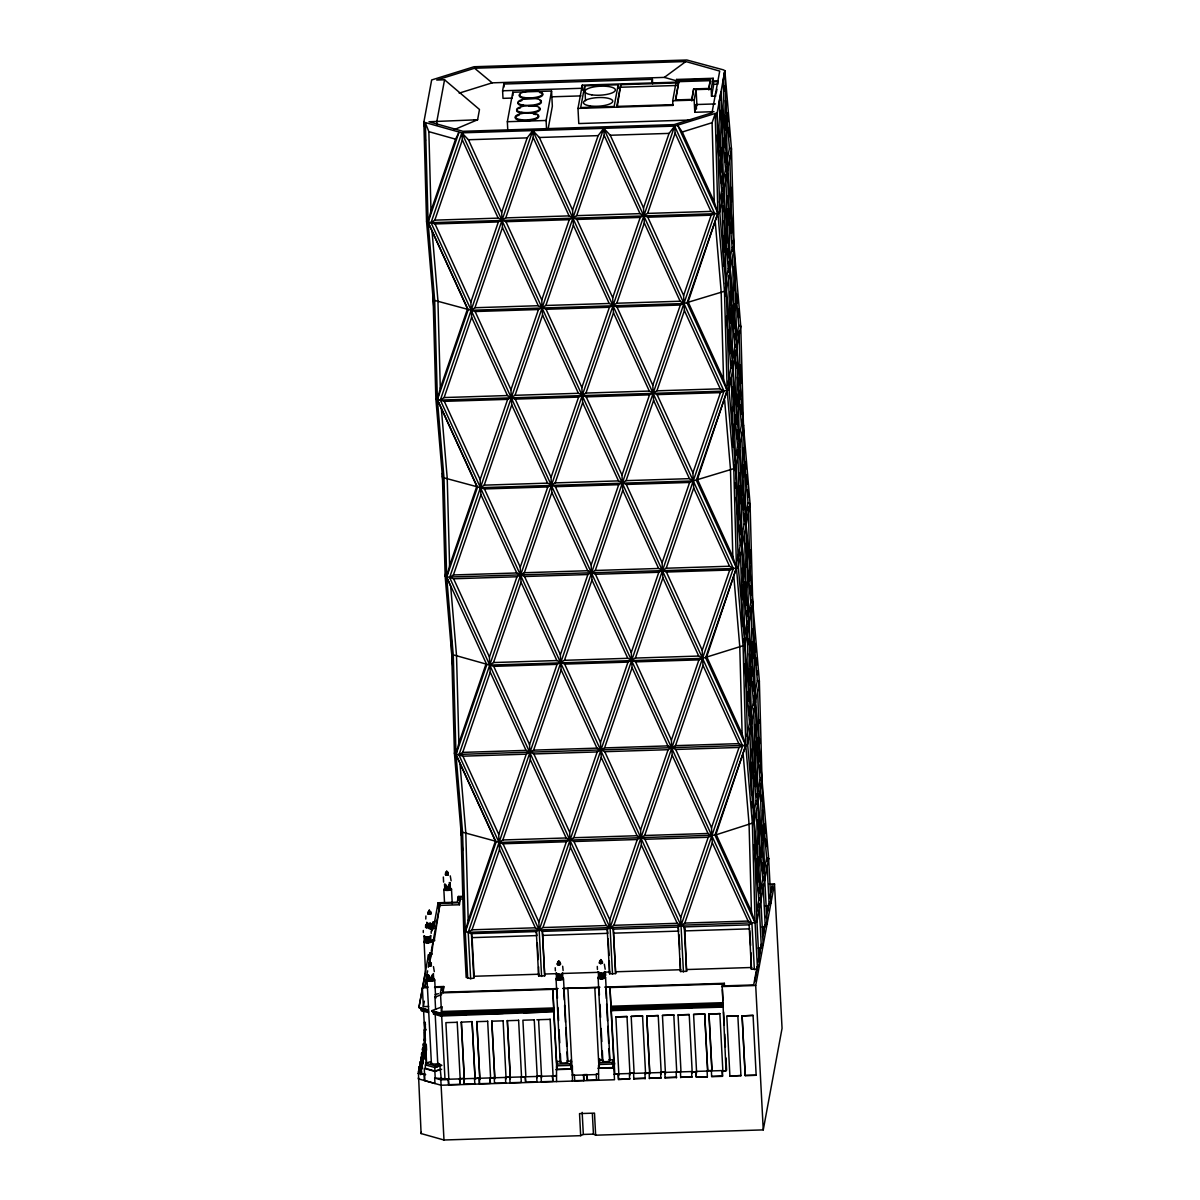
<?xml version="1.0" encoding="UTF-8"?>
<svg xmlns="http://www.w3.org/2000/svg" width="1200" height="1200" viewBox="0 0 1200 1200"><rect width="100%" height="100%" fill="white"/><g stroke="black" fill="none" stroke-linecap="round" stroke-linejoin="round"><path stroke-width="1.5" d="M423.285 930.48L423.285 932.52M431.19 933.3L431.175 931.245M434.325 971.61L433.47 966.615M451.11 880.845L450.255 875.865M555.225 967.74L555.39 970.815M563.13 970.56L562.665 966.225M597.285 966.42L597.435 969.48M605.19 969.24L604.335 964.245M430.935 941.415L428.325 942.645L424.56 942.06L424.335 935.745L425.7 938.025M426.93 925.965L426.84 922.26L427.575 923.67M430.38 936.51L430.635 935.55L429.27 938.475M432.87 923.01L433.125 922.05L433.35 928.365L430.815 929.16L430.5 923.295L429.015 923.34L429.285 928.23L429.015 923.34M557.655 975.3L556.29 973.005L558.855 979.53M562.545 973.29L561.225 975.735M599.7 973.965L598.335 971.685L599.94 974.73M604.38 972.45C605.4 970.245 601.68 976.845 603.375 977.85L600.045 977.955L599.88 974.715M425.91 915.975L425.79 919.035M443.34 877.02L443.595 882.105M433.68 296.505L433.995 302.58M442.98 473.925L443.295 480M724.08 75.27L724.86 70.68L723.33 69.84L686.865 60L474.075 66.735L431.655 79.965L423.855 122.16L426.555 221.415L433.785 307.005M722.865 195.63L723.66 191.04L722.82 188.01M726.51 176.055L727.56 169.935L726.72 166.92M725.31 296.415L734.16 248.1L732.15 247.38L727.8 195.96M736.065 351.945L736.86 347.355L736.02 344.34M735.135 470.76L743.46 425.52L741.78 419.475M738.51 452.73L739.545 446.61L738.705 443.595M748.335 627.09L748.005 621M751.71 609.045L752.76 602.925L751.92 599.91M750.51 729.405L751.545 723.285L750.705 720.255M761.535 783.405L761.205 777.33M604.995 987.075L724.335 983.295L723.87 985.875L753.675 984.93L756.975 967.14L759.27 966.105L756.945 921.795L740.76 326.265L720.96 91.785L719.325 101.235L721.2 170.4M444.555 79.785L479.49 109.485L477.6 119.76L429 121.755L462.915 131.295L674.13 124.605L711.99 112.8L719.715 71.085L685.83 61.545L474.585 68.235L436.725 80.04L444.555 79.785L436.83 121.515L437.025 125.04M433.8 296.055L433.155 299.565L434.685 300.42L471.15 310.26L683.94 303.525L724.485 291.255L726.345 290.295L725.505 287.265M512.28 98.055L502.995 98.355L502.605 90.78L503.85 84.03L652.41 79.335L652.635 83.88M507.78 130.125L507.345 121.71L512.79 92.25L551.55 91.035L552.345 106.185L548.25 128.265M443.1 473.46L442.455 476.985L443.985 477.84L480.45 487.665L693.225 480.93L733.785 468.66L735.645 467.7L734.805 464.685M445.8 572.715L445.155 576.24L453 669.285M546.54 128.895L546.105 120.48L551.55 91.035M455.43 748.38L454.44 753.66L461.355 835.53M425.445 925.89L426.135 927.63L429.63 926.355M428.28 912.39L430.575 911.775L430.56 912.555M427.365 925.05C429.84 928.785 423.42 927.39 426.675 926.775M429 914.175L428.01 913.65L431.025 913.665L427.965 913.89L430.95 913.785L429 914.175L428.94 912.18L429.9 912.015L429.795 914.145M428.235 912.63L429.3 910.185L430.35 913.455M426.15 927.345L426.81 923.67L427.86 926.94M426.465 926.31L427.305 927.645M426.6 925.53L426.51 927.66M426.54 925.185L426.63 926.97L425.475 927.375M429.105 912.045L429.75 912.165M692.1 119.97L578.775 123.555L577.98 108.39L582.285 85.14L677.025 82.14M429.84 911.67L429.06 911.595L429.135 913.485M424.56 942.06L424.335 935.745M427.785 927.3L426.81 923.67L426 925.2L427.65 925.14M428.055 926.04L427.74 925.275M428.07 925.26L426.09 924.705L425.745 926.115M430.26 913.935L429.3 910.185L428.505 911.715M430.575 911.775L428.595 911.22L428.625 913.995M427.83 926.79L428.46 927.285L427.35 927.435M426.915 942.255L426.075 940.59L427.125 939.84L424.59 940.635L426.075 940.59M584.715 85.83L580.695 107.55L614.145 106.485L618.165 84.765L584.715 85.83L585.51 100.755M426.87 941.28L424.515 941.085L426.87 941.28L426.525 936.825L428.01 936.78L428.4 942.21L429.45 941.46M431.115 926.31L433.38 926.955L431.115 926.31L431.16 927.285M431.7 925.185C432.405 939.675 430.905 923.07 432.96 922.575M421.26 1009.23L421.335 1010.61L428.43 1012.605L428.355 1011.225L421.26 1009.23L418.935 1007.31L428.505 954.675L430.635 954.6M433.35 928.365L433.125 922.05M433.725 926.445L438.105 902.76L457.26 902.16L458.31 896.46L463.74 896.295M433.92 926.58L434.865 920.97M429.57 954.63L429.87 953.01C433.86 952.53 428.46 961.785 429.42 963.825M427.635 970.86L424.62 987.12L428.1 987.015M428.295 967.245L430.98 952.725M431.265 951.21L433.485 939.24L431.01 941.19M433.755 937.725L440.13 903.33L459.27 902.73L460.32 897.03L464.025 896.91M425.07 987.345L427.41 974.685M433.485 939.24L431.82 953.43A3.84 1.125 -3 0 1 431.61 954.57L431.085 954.765M440.13 903.33L434.31 939.945A3.84 1.125 -3 0 1 434.1 941.07L433.59 941.28M428.625 1006.47L423.36 1006.635L424.365 1001.205M432.525 976.68L433.41 973.575L433.53 980.46L428.04 980.64L427.995 975.39M449.22 882.54L450.21 882.825L450.33 889.71L444.825 889.89L444.795 884.625M429.09 979.32L428.175 978.645L427.98 979.665L429.33 979.275M432.615 979.8L429.21 979.905M450.21 882.825L448.05 886.545L448.23 889.77L446.01 889.155M450.27 888.735L450.465 887.715L449.355 888.06M425.475 1024.14L423.975 1032.36L424.245 1043.955M424.875 1032.09L425.385 1029.27M768.975 884.085L774.495 883.905L782.055 1028.31L763.26 1129.89L595.65 1135.2L593.445 1134.12L583.32 1134.435L580.68 1135.68L443.985 1140L421.095 1133.565L418.35 1071.195L420.495 1071.135L420.69 1074.75M419.145 1071.48L419.19 1066.59L421.35 1066.53L421.395 1073.235L419.25 1073.295M420 1066.86L420.06 1061.955L422.205 1061.88L422.25 1068.6L420.105 1068.675M420.87 1062.21L420.915 1057.29L423.075 1057.215L423.36 1062.645L422.04 1063.98M422.25 1068.6L421.53 1053.99L421.77 1052.715L423.915 1052.655L424.2 1058.085L422.895 1059.375M422.55 1053.12L422.61 1048.14L424.77 1048.065L424.8 1054.86L422.64 1054.935M423.39 1048.545L423.45 1043.625L425.595 1043.565M419.415 1071.165L420.045 1067.835L420.33 1073.265M420.27 1066.56L420.9 1063.215L421.395 1073.235M421.125 1061.925L421.755 1058.55M421.995 1057.26L422.61 1053.945L422.79 1057.575M422.835 1052.685L423.435 1049.46L423.12 1058.115L424.2 1058.085M423.69 1048.11L424.275 1044.885L424.8 1054.86M425.4 1038.84L424.275 1039.155M418.425 1077.72L418.23 1078.8L441.105 1085.235L614.505 1079.745L613.875 1067.805L614.745 1063.08M421.815 1059.42L421.2 1062.72L420.915 1057.29M420.495 1071.135L420.15 1073.04L425.685 1074.585L417.945 1073.37M421.35 1066.53L421.11 1067.805L418.965 1067.865M422.205 1061.88L421.965 1063.17L419.82 1063.245M423.12 1063.95L423.075 1057.215M423.975 1059.345L423.915 1052.655M424.77 1048.065L424.515 1049.43L422.355 1049.505M421.185 1068.645L420.555 1071.99L421.635 1071.96M425.88 1048.995L424.56 1050.33M557.67 988.605L552.78 989.04L553.695 1007.94L441.435 1011.495L440.475 992.91L441.525 987.225L434.565 987.435M435.06 986.79L443.775 986.52L442.71 992.205L557.85 988.575M443.085 992.82L443.775 986.52M440.235 905.37L459.375 904.77L460.32 897.03M441.435 1011.495L442.305 1006.785L431.73 1010.67L433.47 1012.77L440.565 1014.765L553.71 1011.18L556.815 1069.35L571.02 1068.9L571.545 1066.095M421.095 1133.565L421.35 1132.2M676.71 82.92L620.745 84.69L616.725 106.41L673.065 104.625L672.93 105.39L577.98 108.39M617.19 107.145L620.745 84.69M457.155 1022.295L445.89 1022.64L448.83 1078.92M448.665 1084.365L448.38 1078.935L434.685 1078.08L434.97 1083.51L424.365 1080.525L424.08 1075.095M464.325 1080.195L461.325 1021.95L464.37 1079.985M463.74 931.065L466.17 977.415L470.655 978.675L473.79 978.075L474.12 976.275L472.095 937.635L471.45 933.63L463.74 931.065L460.74 820.575M459.93 1084.005L459.645 1078.575L463.785 1078.44L463.965 1082.055M461.295 1022.16L472.095 1021.62L475.005 1078.095M463.785 1078.44L459.54 1079.205M464.07 1083.87L463.725 1078.755L474.495 1078.425L474.84 1083.525M479.85 1079.7L476.835 1021.47L479.88 1079.49M651.78 82.71L652.41 79.335M487.635 1021.32L476.805 1021.665M479.295 1077.945L474.435 1078.74L479.295 1077.945L479.46 1084.02L479.235 1078.275L490.065 1077.93L490.35 1083.36L479.52 1083.705M494.715 1077.465L491.805 1020.99L494.85 1079.025M490.005 1078.245L494.25 1077.48L490.005 1078.245L490.41 1083.045M672.93 105.39L672.69 100.77L676.635 79.44L713.175 78.285L713.55 85.455L711.54 96.285L715.68 96.165L715.545 93.615M503.07 1020.84L491.76 1021.2M679.065 80.13L675.405 99.93L691.71 99.405L693.66 88.92L708.735 88.44L710.46 79.125L679.065 80.13L675.81 99.645M494.535 1082.91L494.19 1077.795L505.5 1077.435L505.725 1083.195L494.475 1083.225M510.33 1078.74L507.33 1020.495L510.36 1078.53M518.565 1020.345L507.285 1020.705M510.06 1082.415L509.715 1077.3L520.995 1076.955L521.34 1082.055M692.115 99.18L693.66 88.92M714 111.675L694.785 112.29L694.155 100.095L696.09 89.595L711.165 89.13L713.175 78.285M694.785 112.29L696.225 104.535L715.425 103.92M470.655 978.675L468.225 932.325L472.02 929.805L535.35 927.795L542.385 931.38L544.71 975.825L538.635 976.02L538.59 966.855M534.21 1019.85L522.9 1020.21L525.855 1076.49M525.27 1077.135L520.935 1077.27L525.27 1077.135L525.675 1081.92M710.46 79.125L708.81 89.955L708.735 88.44M538.575 1019.715L541.605 1077.75M716.31 92.73L716.94 89.31M557.355 963.39C556.14 965.415 561.825 964.965 560.34 963.3M558.51 962.355L558.495 964.74L557.415 964.65L557.4 963.15M557.7 962.595L558.75 960.945L560.025 962.535L557.685 963.39M558.075 964.74L558.045 961.98L559.68 961.92M558.39 963.69L559.2 963.555L558.45 964.935L560.4 964.545L560.385 963.06M536.985 1081.56L536.64 1076.46L525.33 1076.805L525.615 1082.235L536.925 1081.89M559.17 963.015L558.375 963.045L559.335 962.865M559.29 962.43L559.245 964.905M562.875 978.69L558.78 979.965L556.59 978.885M717.06 113.475L724.86 70.68L731.46 148.845L747.645 744.375L760.845 900.69L763.17 945L760.89 945.975L759.375 956.79M559.74 964.575L558.75 960.945L557.955 962.46M550.095 1019.355L536.865 1019.76M558 979.275L559.05 978.54M553.71 1011.18L553.695 1007.94M553.89 1011.81L440.625 1016.04L433.545 1014.045L433.47 1012.77M541.35 1081.425L541.005 1076.31L552.54 1075.95L552.825 1081.38L541.29 1081.74M560.34 979.47L561.315 979.17L560.535 978.495M567.96 988.245L599.085 987.54L599.4 995.025M552.48 1076.265L556.38 1075.515L552.48 1076.265L552.87 1081.065M566.895 1060.965A3.84 1.125 -3 0 1 566.835 1062.495A3.84 1.125 -3 0 1 561.675 1062.87A3.84 1.125 -3 0 1 560.82 1061.4L557.4 1061.55L557.01 1065.705L557.43 1061.4M556.56 1081.575L556.515 1066.485M557.145 1063.005L556.635 1065.825L570.84 1065.375L571.62 1061.16M556.815 1069.35L557.34 1066.545M719.43 202.305L721.65 190.32L716.985 135.225M723.015 182.925L725.55 169.23L720.585 110.445M726.6 163.545L729.45 148.125L725.415 100.38M571.23 1061.28L570.495 1065.285L571.14 1059.645M572.745 1075.095L570.87 1061.115L567.51 1061.22L567.03 1051.935M572.445 1081.08L572.4 1065.975M574.71 1080.375L574.365 1075.26L583.56 1074.975L583.785 1080.72L583.62 1074.645L587.1 1074.54L587.385 1079.97M599.445 961.83C598.215 965.04 605.97 961.905 600.51 963.6L600.555 961.02L601.305 963.57M600.51 963.6L599.52 963.075L600.675 962.715M602.1 961.74L599.715 961.515L600.81 959.61L601.785 963.24M725.385 283.89L728.25 268.485L724.215 220.725M728.985 264.51L732.15 247.38M600.12 963.42L600.81 959.61L602.07 961.2M599.475 963.315L600.09 960.645L601.65 961.08M600.435 961.71L601.35 961.095M604.635 971.475C608.175 976.83 602.01 980.79 598.65 977.55M600.045 977.955L601.095 977.205M603.375 977.85L603.285 974.16M473.79 978.075L471.45 933.63L536.31 931.575L542.94 927.555L606.285 925.545L613.32 929.13L615.645 973.59L609.57 973.785L609.33 960.93M614.79 1073.76L609.945 987.24L605.235 987.135M598.605 1080.255L598.56 1065.15M613.86 1063.35L613.08 1067.58L598.875 1068.03L599.73 1058.745M596.565 1079.685L596.235 1074.57L587.04 1074.855L587.325 1080.285L596.52 1080M598.875 1068.03L599.4 1065.21M727.77 384.855L730.935 367.725L726.6 316.305M732.63 358.62L734.85 346.635L730.185 291.54M736.215 339.24L738.75 325.545L733.785 266.775M734.415 353.865L735.045 350.445L736.995 422.445M739.23 325.41L740.76 326.265L729.045 389.55L768.645 858.51L770.97 902.82L768.69 903.78L766.095 917.82M615.87 1016.88L627 1016.535L615.87 1016.88L618.885 1075.305M613.035 1061.28L612.54 1063.95L612.96 1059.645M613.08 1067.58L613.41 1061.235M613.965 1065.24L609.945 987.24M618.21 1074.195L614.22 1074.315L618.21 1074.195L618.495 1079.625L629.745 1078.635M631.185 1016.4L642.555 1016.04L631.185 1016.4L634.11 1073.055M735 459.585L737.535 445.89L732.585 387.12M738.6 440.205L741.45 424.8L737.415 377.04M736.785 454.83L737.43 451.41M645.3 1078.14L633.945 1078.5M649.695 1072.575L646.74 1016.1L658.23 1015.545L661.245 1073.955M737.385 560.565L740.235 545.145L736.2 497.4M740.97 541.17L744.135 524.055L739.8 472.635M745.83 514.95L748.05 502.95L743.385 447.855M739.17 555.795L739.8 552.375M747.615 510.18L748.245 506.76L750.15 576.915M762.525 937.155L764.79 924.885L767.07 923.91L764.745 879.6L738.345 566.955L750.06 503.67L717.06 112.875L674.64 126.105L461.85 132.84L423.855 122.16L424.17 125.88M644.91 1073.34L649.23 1072.575L644.91 1073.34L645.195 1078.77M658.23 1015.545L646.74 1016.1M660.975 1077.645L649.515 1078.005M662.445 1015.41L673.8 1015.05L662.445 1015.41L665.46 1073.82M684.735 927.99L686.58 971.34L680.49 971.535L680.25 958.695M744.615 635.295L746.835 623.31L742.185 568.215M748.215 615.915L750.735 602.205L745.785 543.435M453.015 658.92L451.755 654.405L489.735 665.085L702.525 658.35L744.945 645.12L752.76 602.925L751.215 602.085M676.545 1077.15L665.19 1077.51M678.06 1014.915L689.22 1014.555L678.06 1014.915L680.985 1071.585M676.14 1072.365L680.52 1071.585L676.14 1072.365L676.425 1077.795M691.965 1076.655L680.805 1077.015M693.6 1014.42L704.73 1014.075L693.6 1014.42L696.615 1072.845M747 736.26L749.535 722.565L744.57 663.795M750.585 716.88L753.435 701.46L749.4 653.715M754.17 697.5L757.35 680.37L753 628.95M695.955 1071.735L691.56 1071.87L695.955 1071.735L696.225 1077.165L707.355 1076.805L696.285 1076.835L696 1071.405L707.13 1071.06L707.355 1076.805M711.93 1070.595L708.96 1014.135L719.85 1013.595L722.91 1071.81M711.69 1076.355L722.55 1076.01L722.265 1070.58L711.405 1070.925L711.63 1076.67L722.49 1076.325L722.205 1070.895L726.03 1070.775L722.085 984L609.885 987.555M752.97 817.845L756.135 800.715L751.8 749.295M757.815 791.61L760.035 779.625L755.385 724.53M467.715 978.27L465.285 931.92L462.585 832.665L455.985 754.5L458.895 743.055L456.51 655.395L450.69 586.38L446.685 577.095L449.595 565.635L476.805 486.315L437.385 399.675L440.295 388.215L467.52 308.895L428.085 222.255L430.995 210.81L428.85 131.655L425.385 123L428.085 222.255L434.685 300.42L437.385 399.675L443.985 477.84L446.685 577.095L453.285 655.245L455.985 754.5L495.405 841.14L499.035 842.49L714.96 835.155L754.245 822.54L762.045 780.345L760.035 779.625M719.85 1013.595L708.96 1014.135M610.89 1009.38L723.09 1005.825L722.97 1003.215M726.81 1016.22L737.85 1015.86L726.81 1016.22L729.9 1076.1L740.985 1075.545L729.9 1076.1M722.205 1070.895L726.03 1070.775M756.615 911.97L758.835 899.97L754.185 844.875M760.2 892.575L762.735 878.88L757.77 820.11M763.785 873.195L766.635 857.79L762.615 810.03M758.43 907.065L759.075 903.555L761.295 945.96M742.08 1015.935L753.075 1015.38L756.165 1075.26L745.215 1075.605L742.08 1015.935L753.075 1015.38M756.975 967.14L757.08 969.18L751.425 969.285L750.99 952.77M757.965 961.755L761.22 944.175M769.68 898.455L772.245 884.61M754.77 981.63L757.08 969.18M763.605 933.93L764.79 924.885M767.835 911.085L768.48 907.575M771.39 891.84L772.35 886.65M763.26 1129.89L755.7 985.5L774.495 883.905M745.215 1075.605L742.125 1015.725M756.165 1075.26L745.245 1075.41M449.91 884.31L450.33 889.71M433.53 980.46L433.23 974.595L431.265 977.295L431.43 980.535M461.04 831.81L495.405 841.14L468.195 920.46L465.285 931.92L496.095 842.085L455.985 754.5L454.44 753.66L451.335 639.42M720.96 91.785L729.045 389.55L724.05 391.11L720.24 388.815L684.42 310.605L683.94 303.525L680.13 301.23L644.31 223.02L643.515 207.825L669.06 133.395L674.64 126.105L714.75 213.69L468.225 932.325L755.07 922.74L751.44 911.505L716.01 834.165L745.77 745.335L742.14 734.085L706.71 656.745L736.47 567.915L732.84 556.68L697.41 479.325L727.185 390.51L723.54 379.26L688.11 301.92L717.885 213.09L715.185 113.835L712.095 122.7L714.24 201.84L717.885 213.09L724.485 291.255L727.185 390.51L733.785 468.66L736.47 567.915L743.085 646.08L745.77 745.335L752.37 823.485L755.07 922.74L757.395 967.065M449.97 883.8L449.31 885.93M430.995 210.81L455.58 139.17L458.91 132.435L428.085 222.255L468.195 309.84L437.385 399.675L477.495 487.26L446.685 577.095L486.795 664.68L455.985 754.5L745.77 745.335L747.645 744.375L759.36 681.09L719.745 212.13L717.06 112.875M426.555 221.415L431.04 222.675L434.82 220.14L462.345 139.935L461.85 132.84L468.42 139.74L501.66 212.325L502.455 227.52L538.275 305.715L546.06 309.285L609.405 307.275L616.8 303.24L680.13 301.23M683.445 971.94L681.015 925.59L742.65 745.935L461.85 132.84L431.04 222.675L714.75 213.69L711.15 215.205L683.625 295.41L683.94 303.525L680.325 305.04L616.995 307.035L609.195 303.48L573.39 225.27L572.58 210.075L598.125 135.63L603.705 128.355L724.05 391.11L720.45 392.625L657.105 394.62L649.32 391.065L585.975 393.06L578.58 397.11L515.25 399.12L511.26 397.845L507.45 395.55L471.645 317.34L470.835 302.145L498.36 221.94L505.755 217.89L569.085 215.895L576.885 219.45L640.215 217.455L647.61 213.405L710.94 211.41L714.75 213.69L717.885 213.09L719.745 212.13L731.46 148.845L729.45 148.125M501.66 212.325L527.19 137.88L532.785 130.59L539.34 137.49L572.58 210.075M612.51 974.19L610.08 927.84L733.35 568.515L532.785 130.59L440.325 400.08L681.015 925.59L684.24 926.895L749.1 924.84L751.935 923.355L431.04 222.675L435.03 223.95L498.36 221.94M432.945 292.08L435.855 398.82L437.385 399.675L440.325 400.08L444.12 397.56L471.645 317.34M609.195 303.48L545.865 305.475L538.47 309.525L475.14 311.535L471.15 310.26L474.945 307.725L502.455 227.52M505.755 217.89L533.265 137.685L532.785 130.59M724.95 143.7L723.225 80.145L724.86 70.68L738.345 566.955L729.735 570.03L666.405 572.04L658.62 568.47L595.275 570.48L587.88 574.53L524.55 576.525L516.75 572.97L480.93 494.76L480.45 487.665L480.135 479.565L507.66 399.36L515.055 395.31L578.385 393.3L586.185 396.87L649.515 394.86L656.91 390.825L720.24 388.815M442.35 473.235L445.155 576.24L446.685 577.095L733.35 568.515L729.54 566.235L693.72 488.025L693.225 480.93L689.43 478.65L626.1 480.645L618.705 484.695L555.36 486.705L547.575 483.135L511.755 404.925L511.26 397.845L510.96 389.73L538.47 309.525M578.385 393.3L542.565 315.105L542.07 308.01L541.77 299.91L569.28 219.69L576.69 215.655L640.02 213.645L647.805 217.215L711.15 215.205M643.515 207.825L610.275 135.255L603.705 128.355L449.625 577.5L610.08 927.84L607.245 929.325L542.385 931.38L544.71 975.825M729.54 566.235L666.21 568.23L658.815 572.28L595.485 574.29L587.685 570.72L524.355 572.73L516.96 576.765L453.615 578.775L449.625 577.5L453.42 574.965L480.93 494.76M720.45 392.625L692.925 472.83L693.225 480.93L689.625 482.445L626.295 484.455L618.495 480.885L555.165 482.895L547.77 486.945L484.44 488.94L480.45 487.665L484.23 485.145L511.755 404.925M515.055 395.31L542.565 315.105M545.865 305.475L573.39 225.27M576.69 215.655L604.2 135.435L603.705 128.355M458.895 743.055L486.105 663.72M710.94 211.41L675.135 133.2L674.64 126.105L458.925 754.905L462.915 756.18L526.245 754.185L533.64 750.135L596.985 748.14L604.77 751.695L668.115 749.7L675.51 745.65L738.84 743.64L742.65 745.935L739.035 747.45L675.705 749.46L667.905 745.89L604.575 747.9L597.18 751.935L533.85 753.945L526.05 750.375L490.23 672.18L489.735 665.085L489.435 656.985L516.96 576.765M738.84 743.64L703.02 665.445L702.525 658.35L698.73 656.055L635.385 658.065L627.99 662.115L564.66 664.11L556.875 660.555L521.055 582.345L520.56 575.25L520.26 567.15L547.77 486.945M587.685 570.72L551.865 492.51L551.37 485.43L551.07 477.315L578.58 397.11M618.495 480.885L582.675 402.69L582.195 395.595L581.88 387.495L609.405 307.275M649.32 391.065L613.5 312.855L613.005 305.76L612.705 297.66L640.215 217.455M541.59 976.44L539.16 930.09L458.925 754.905L462.72 752.385L490.23 672.18M729.735 570.03L702.225 650.25L702.525 658.35L698.925 659.865L635.595 661.875L627.795 658.305L564.465 660.315L557.07 664.35L493.74 666.36L489.735 665.085L493.53 662.55L521.055 582.345M524.355 572.73L551.865 492.51M555.165 482.895L582.675 402.69M585.975 393.06L613.5 312.855M616.8 303.24L644.31 223.02M647.61 213.405L675.135 133.2M535.35 927.795L499.53 849.585L499.035 842.49L498.735 834.39L526.245 754.185M754.365 969.705L751.935 923.355L748.14 921.06L712.32 842.85L711.825 835.77L708.03 833.475L644.685 835.485L637.29 839.52L573.96 841.53L566.16 837.96L530.34 759.765L529.86 752.67L529.545 744.57L557.07 664.35M596.985 748.14L561.165 669.93L560.67 662.835L560.37 654.735L587.88 574.53M627.795 658.305L591.975 580.095L591.48 573.015L591.18 564.9L618.705 484.695M658.62 568.47L622.8 490.275L622.305 483.18L622.005 475.08L649.515 394.86M689.43 478.65L653.61 400.44L653.115 393.345L652.815 385.245L680.325 305.04M472.02 929.805L499.53 849.585M739.035 747.45L711.525 827.655L711.825 835.77L708.225 837.285L644.895 839.28L637.095 835.725L573.765 837.72L566.37 841.77L503.025 843.765L499.035 842.49L502.83 839.97L530.34 759.765M533.64 750.135L561.165 669.93M564.465 660.315L591.975 580.095M595.275 570.48L622.8 490.275M626.1 480.645L653.61 400.44M656.91 390.825L684.42 310.605M507.66 399.36L444.315 401.355L440.325 400.08L724.05 391.11L539.16 930.09L538.845 921.975L566.37 841.77M606.285 925.545L570.465 847.35L569.97 840.255L569.67 832.155L597.18 751.935M637.095 835.725L601.275 757.515L600.78 750.42L600.48 742.32L627.99 662.115M667.905 745.89L632.1 667.68L631.605 660.6L631.29 652.485L658.815 572.28M698.73 656.055L662.91 577.86L662.415 570.765L662.115 562.665L689.625 482.445M542.94 927.555L570.465 847.35M573.765 837.72L601.275 757.515M604.575 747.9L632.1 667.68M635.385 658.065L662.91 577.86M666.21 568.23L693.72 488.025M748.14 921.06L684.81 923.07L681.015 925.59L677.205 923.31L613.875 925.305L610.08 927.84L609.78 919.74L637.29 839.52M677.205 923.31L641.385 845.1L640.905 838.005L640.59 829.905L668.115 749.7M708.03 833.475L672.21 755.265L671.715 748.185L671.415 740.07L698.925 659.865M613.875 925.305L641.385 845.1M644.685 835.485L672.21 755.265M675.51 745.65L703.02 665.445M615.645 973.59L613.32 929.13L678.165 927.09L681.015 925.59L680.715 917.49L708.225 837.285M684.81 923.07L712.32 842.85M449.4 885.435L449.775 884.415M432.615 976.2L432.99 975.18M426.045 942.015L425.925 938.79M732.345 251.19L734.16 248.1M728.445 272.28L730.26 269.19L728.16 261.645M753.645 705.27L755.445 702.18L753.765 696.15M756.33 804.525L758.145 801.435L756.135 800.715M425.565 973.155L424.11 941.565A3.84 1.125 -3 0 1 425.19 941.01M560.205 1061.985L556.05 978.825A3.84 1.125 -3 0 1 557.13 978.285M562.56 978.12A3.84 1.125 -3 0 1 563.445 978.6L563.34 979.185A3.84 1.125 -3 0 1 560.49 980.07L558.495 980.145A3.84 1.125 -3 0 1 555.945 979.425L555.87 979.125M602.265 1060.65L598.11 977.505A3.84 1.125 -3 0 1 599.19 976.95M603.855 976.635A3.84 1.125 -3 0 1 605.505 977.265L605.4 977.85A3.84 1.125 -3 0 1 602.535 978.75L600.555 978.81A3.84 1.125 -3 0 1 598.005 978.09L597.915 977.79M766.875 861.36L768.645 858.51L767.115 857.655M459.165 93.135L492.15 82.845L664.335 77.4L685.83 61.545M763.32 880.65L764.745 879.6L759.36 681.09L757.35 680.37M445.605 874.575L448.065 874.395M430.785 913.905L430.935 912.3M429.09 965.22L430.035 965.97L431.28 965.16M726.165 170.76L727.56 169.935L725.55 169.23M724.965 291.12L726.345 290.295M738.165 447.435L739.545 446.61L737.535 445.89M736.95 567.78L738.345 566.955M750.15 724.11L751.545 723.285L749.535 722.565M428.235 938.97L426.75 939.015M446.76 886.575C441.87 883.2 448.425 884.565 446.925 889.815M428.04 980.64L427.725 974.76L429.975 977.325L429.18 977.265M453.6 129.915L477.6 119.76L474.135 119.88M435.6 1009.41L434.97 997.185L441.675 994.56M558.69 976.29C560.64 977.745 560.535 973.38 559.23 974.325L558.465 974.085L558.78 979.965M600.525 972.765C599.85 977.175 604.095 973.575 601.29 972.99L600.525 972.765L600.84 978.63M766.635 857.79L768.645 858.51L756.945 921.795L755.07 922.74L714.96 835.155L745.77 745.335L705.66 657.75L736.47 567.915L696.36 480.33L727.185 390.51L687.06 302.91L717.885 213.09L677.775 125.505L682.26 132L712.095 122.7M448.065 874.725L447.945 872.445L446.85 872.13L445.635 872.52L445.755 874.8M447.54 873.885L447.405 872.625L448.2 874.95L446.055 875.19L445.74 872.85L446.565 872.715M446.055 875.19C443.79 874.215 447.78 873.195 445.68 873.165L447.945 872.445L446.73 871.23L445.635 872.52L446.73 872.82L446.85 875.1M447.285 873.285L447.165 875.01M446.25 873.855L445.455 873.78M447.315 873.825L447.915 873.63M445.02 888.87L446.13 888.525M448.41 888.765L445.77 889.185L449.16 889.08L446.88 888.84M431.94 927.975L428.625 928.08L428.505 927.045M430.365 963.45L431.28 965.475L431.16 963.195L430.065 962.88L428.835 963.27L428.955 965.55M429.78 963.48L429.345 963.885M430.875 963.78L431.415 965.7L428.73 965.79L428.925 964.455M430.365 965.76L431.1 963.84M429.21 964.695L428.895 963.915M431.43 963.99L430.275 963.975M432.57 978.825L433.665 978.48L433.485 979.485L432.495 979.2M433.545 1014.045L436.785 1014M425.775 1064.835L425.7 1063.2L430.725 1061.625L430.8 1063.26M425.7 1063.2L434.7 1065.735L439.725 1064.16L441.345 1079.955M440.235 1069.395L434.94 1071.045L425.445 1068.375L425.265 1064.85L434.76 1067.52L441.48 1065.27M434.76 1067.52L441.825 1065.315M424.89 1080.36L424.26 1068.42L434.88 1071.405L441.645 1069.29M445.725 888.42L444.465 888.825A3.84 1.125 -3 0 0 444.255 889.965L445.575 890.34A3.84 1.125 -3 0 0 449.4 890.22L450.885 889.755A3.84 1.125 -3 0 0 451.095 888.615L449.775 888.24M428.94 979.17L427.665 979.575A3.84 1.125 -3 0 0 427.455 980.715L428.775 981.09A3.84 1.125 -3 0 0 432.615 980.97L434.085 980.505A3.84 1.125 -3 0 0 434.295 979.365L432.975 978.99M435.12 994.515L438.525 993.675M429.87 953.01L430.065 956.73M421.335 1010.61L423.555 1010.28L426.375 1064.22M430.035 929.385L431.04 929.325A3.84 1.125 -3 0 0 433.89 928.425L433.995 927.84A3.84 1.125 -3 0 0 432.345 927.195M679.14 81.645L710.535 80.655M712.335 81.03L717.9 80.85M712.17 81.795L717.765 81.615L717.9 84.165L714.165 84.285M502.605 90.78L582.45 88.26M620.88 87.24L676.845 85.47M551.28 96.825L580.995 95.895M672.69 100.77L694.155 100.095M507.345 121.71L546.105 120.48M468.42 139.74L527.19 137.88M539.34 137.49L598.125 135.63M610.275 135.255L669.06 133.395M434.82 220.14L498.165 218.13L505.95 221.7L569.28 219.69M474.945 307.725L538.275 305.715M444.12 397.56L507.45 395.55M484.23 485.145L547.575 483.135M453.42 574.965L516.75 572.97M493.53 662.55L556.875 660.555M462.72 752.385L526.05 750.375M502.83 839.97L566.16 837.96M448.365 887.79L447.06 887.835L447.12 888.81M460.425 899.07L464.145 898.95M764.55 905.955L768.795 905.82L768.69 903.78M427.095 927.15L428.58 927.105M762.06 927.015L764.895 926.925M472.095 937.635L536.955 935.58L536.31 931.575L538.635 976.02M543.03 935.385L607.875 933.33L607.245 929.325L609.57 973.785M613.95 933.15L678.81 931.095M749.73 928.845L684.885 930.9L684.24 926.895L686.58 971.34M758.16 948.105L760.995 948.015M474.12 976.275L538.98 974.22M545.055 974.025L558.015 973.62M561.72 973.5L598.785 972.33M604.35 972.15L609.9 971.97M615.975 971.775L680.835 969.72M686.91 969.54L751.755 967.485M431.565 978.54L428.985 979.935L432.375 979.83L431.385 979.545M430.08 979.59L431.625 979.515M427.59 987.66L422.37 987.825L423.36 1006.635M562.935 988.41L599.91 987.24M563.175 988.47L567.9 988.56L571.905 1066.575M440.475 992.91L552.72 989.355M721.62 986.58L755.7 985.5M610.875 1006.23L723.075 1002.675M431.73 1010.67L439.41 1012.83L553.455 1009.23M610.635 1007.505L722.835 1003.965M553.47 1009.695L439.44 1013.295L431.745 1011.135M610.65 1007.94L722.85 1004.385M447.015 1015.2L466.68 1014.57M484.875 1014L503.31 1013.415M523.59 1012.77L541.71 1012.2M616.635 1009.83L610.95 1010.64L723.15 1007.1M637.065 1009.185L655.635 1008.6M674.16 1008.015L692.58 1007.43M714.24 1006.74L723.27 1006.455M426.105 1029.255L424.575 1029.3L424.38 1030.35L425.91 1030.305M424.05 1040.325L425.13 1040.295L424.71 1047.225M425.685 1044.285L424.56 1044.585L425.64 1044.54L426.585 1063.26M423.21 1044.93L425.355 1044.855M423.975 1053.54L425.055 1053.495M421.53 1053.99L423.69 1053.915M420.675 1058.58L422.835 1058.52M608.955 1059.645A3.84 1.125 -3 0 1 608.895 1061.175A3.84 1.125 -3 0 1 603.72 1061.535A3.84 1.125 -3 0 1 602.88 1060.065L599.46 1060.215L599.535 1061.85M612.93 1059.795L609.57 1059.9L608.985 1048.74M421.41 1067.355L422.49 1067.31M613.02 1061.415L614.025 1064.925M556.935 1064.07L570.405 1063.65M612.465 1062.315L598.98 1062.75L599.07 1064.37M598.695 1064.49L612.885 1064.04M555.93 1069.635L571.815 1069.125M597.99 1068.3L613.875 1067.805M644.955 1073.025L633.6 1073.385L633.825 1079.13M676.2 1072.035L664.845 1072.395L665.07 1078.155M434.685 1078.08L440.82 1079.805L448.26 1079.565M583.5 1075.29L586.98 1075.185M464.01 1084.185L474.78 1083.855M510 1082.73L521.28 1082.385M574.65 1080.69L583.845 1080.405M629.685 1078.95L618.555 1079.295L618.27 1073.865L629.4 1073.52L629.625 1079.265M633.885 1078.815L645.24 1078.455M649.455 1078.32L660.915 1077.96M665.13 1077.825L676.485 1077.465M680.745 1077.33L691.905 1076.985M664.335 77.4L676.74 80.895M428.85 131.655L455.58 139.17M449.28 888.45L450.51 888.705M428.49 927.54L429.36 927.795M428.67 964.53L429.45 964.605M433.725 979.455L432.675 978.195M418.935 1007.31L426.615 1009.47L428.355 1011.225M426.645 1009.77L418.95 1007.61L425.175 973.62M425.79 1010.91L428.025 1011.54M439.725 1064.16L437.775 1063.62L435.15 1013.535M721.65 190.32L723.66 191.04M728.25 268.485L730.26 269.19L728.655 266.22M738.75 325.545L740.76 326.265M734.85 346.635L736.86 347.355M730.935 367.725L732.945 368.445L730.845 360.9M741.45 424.8L743.46 425.52M748.05 502.95L750.06 503.67L760.845 900.69L758.835 899.97M744.135 524.055L746.16 524.775L743.745 513.555M740.235 545.145L742.245 545.865L740.565 539.835M750.735 602.205L752.76 602.925M746.835 623.31L748.845 624.03M753.435 701.46L755.445 702.18L753.855 699.21M762.735 878.88L764.745 879.6L763.905 876.585M429.24 925.53L430.725 925.485L430.5 923.295M769.44 901.965L770.97 902.82M765.54 923.055L767.07 923.91M757.725 965.25L759.27 966.105M426.75 922.695L428.4 925.35L428.55 928.53M424.26 936.18L425.91 938.835M563.655 988.65L564.3 999.855M474.585 68.235L492.15 82.845M445.845 885.915L445.23 884.565M429.045 976.665L428.22 974.7M682.26 132L714.24 201.84M647.805 217.215L683.625 295.41M604.2 135.435L640.02 213.645M576.885 219.45L612.705 297.66M616.995 307.035L652.815 385.245M657.105 394.62L692.925 472.83M533.265 137.685L569.085 215.895M505.95 221.7L541.77 299.91M546.06 309.285L581.88 387.495M586.185 396.87L622.005 475.08M626.295 484.455L662.115 562.665M666.405 572.04L702.225 650.25M462.345 139.935L498.165 218.13M435.03 223.95L470.835 302.145M475.14 311.535L510.96 389.73M515.25 399.12L551.07 477.315M555.36 486.705L591.18 564.9M595.485 574.29L631.29 652.485M635.595 661.875L671.415 740.07M675.705 749.46L711.525 827.655M444.315 401.355L480.135 479.565M484.44 488.94L520.26 567.15M524.55 576.525L560.37 654.735M564.66 664.11L600.48 742.32M604.77 751.695L640.59 829.905M644.895 839.28L680.715 917.49M453.615 578.775L489.435 656.985M493.74 666.36L529.545 744.57M533.85 753.945L569.67 832.155M573.96 841.53L609.78 919.74M462.915 756.18L498.735 834.39M503.025 843.765L538.845 921.975M427.725 974.76L429.15 980.295M732.06 240.555L732.9 243.57M743.265 639.09L744.945 645.12M756.045 793.89L756.885 796.905M752.985 818.01L754.245 822.54M760.005 897.675L760.845 900.69M423.915 941.85L423.99 942.15A3.84 1.125 -3 0 0 426.555 942.87L428.535 942.81A3.84 1.125 -3 0 0 431.4 941.91L431.505 941.325A3.84 1.125 -3 0 0 429.84 940.695M678.6 929.76L678.165 927.09L680.49 971.535M446.85 872.13L446.73 871.23L446.73 872.82M430.065 962.88L429.93 961.98L428.835 963.27L431.16 963.195L429.93 961.98L430.05 965.865M558.585 975.33L558.465 974.085M726.945 112.635L727.725 121.935M728.19 127.53L728.985 136.83M724.17 85.68L724.635 91.2M723.42 138.345L724.2 147.585M724.68 153.15L725.46 162.39M729.42 209.34L730.2 218.52M730.665 224.025L731.43 233.205M736.545 293.775L737.34 303.075M737.805 308.655L738.6 317.97M718.74 150.18L719.205 155.73M719.835 163.14L720.615 172.38M720.93 176.085L721.56 183.495L721.395 177.885M725.82 234.105L726.6 243.285M727.065 248.79L727.845 257.97M731.805 304.92L732.435 312.255M733.05 319.605L733.83 328.785M734.295 334.305L734.76 339.81L734.61 334.275M739.035 390.42L739.8 399.6M740.265 405.12L741.045 414.3M745.065 461.88L745.695 469.335M746.16 474.915L746.955 484.215M747.42 489.795L748.05 497.235M722.97 206.04L723.435 211.545M736.17 362.355L736.635 367.86M728.22 329.685L728.985 338.865M729.45 344.37L730.23 353.565M735.435 415.185L736.215 424.38M736.68 429.885L737.445 439.065M741.42 486L742.185 495.18M742.65 500.7L743.43 509.88M748.635 571.515L749.415 580.695M749.88 586.2L750.66 595.38M754.68 643.02L755.46 652.32M755.94 657.915L756.555 665.355M757.035 670.935L757.35 674.655M715.335 222.585L721.155 291.615L723.54 379.26M737.82 510.765L738.6 519.96M739.065 525.465L739.845 534.645M743.805 581.58L744.42 588.93M745.05 596.28L745.815 605.46M746.28 610.965L746.745 616.485L746.595 610.935M751.02 667.095L751.8 676.275M752.265 681.78L753.045 690.96M757.005 737.91L757.62 745.245M758.25 752.595L759.015 761.775M759.33 765.45L759.945 772.8L759.75 765.42M764.295 824.16L765.075 833.46M765.54 839.04L766.17 846.495M734.97 482.7L735.435 488.22M748.17 639.03L748.635 644.535M761.37 795.345L761.835 800.85M724.62 400.005L730.455 469.02L732.84 556.68M747.435 691.86L748.2 701.04M748.665 706.545L749.445 715.74M753.405 762.675L754.185 771.855M754.65 777.36L755.43 786.555M760.635 848.175L761.4 857.355M761.865 862.875L762.645 872.055M733.92 577.425L739.755 646.44L742.14 734.085M755.805 858.255L756.42 865.605M757.035 872.94L757.815 882.135M758.28 887.64L758.745 893.145L758.595 887.61M743.22 754.83L749.055 823.86L751.44 911.505M424.8 133.32L425.43 140.76M432.09 231.555L437.925 300.57L440.295 388.215M441.39 408.96L447.21 477.99L449.595 565.635M435.855 398.82L443.4 488.145M459.99 763.8L465.81 832.815L468.195 920.46M462.15 844.845L462.615 850.425M767.07 865.05L769.11 903.78M763.08 884.295L765.195 924.87M711.165 89.13L711.54 96.285M749.835 930.69L750.6 945.405M749.1 924.84L751.425 969.285M696.09 89.595L696.945 105.78M696.225 104.535L696.465 109.08M691.71 99.405L691.8 100.935M737.85 1015.86L740.94 1075.74M724.335 983.295L724.44 985.335M676.635 79.44L676.815 83.025M722.385 989.595L722.97 1000.8M723.555 1011.99L724.23 1024.92M724.725 1034.145L725.4 1047.075M725.97 1057.935L726.615 1070.22M709.005 1013.94L711.96 1070.4M704.73 1014.075L707.685 1070.535M704.685 1014.27L707.655 1070.73M689.22 1014.555L692.235 1072.98M691.845 1077.3L691.62 1071.555L680.46 1071.9L680.685 1077.66M679.005 934.77L679.77 949.485M673.8 1015.05L676.725 1071.72M618.165 84.765L618.36 88.5M660.855 1078.275L660.63 1072.53L649.17 1072.89L649.395 1078.65M646.77 1015.905L649.83 1074.12M642.555 1016.04L645.615 1074.255M582.285 85.14L582.555 90.195M627 1016.535L630.015 1074.945M608.16 938.85L609.03 955.41M605.58 977.55L609.93 1060.41M605.775 987.36L606.36 998.52M606.645 1004.1L607.53 1020.84M607.815 1026.42L608.7 1043.16M604.545 971.925L604.86 977.79M602.445 961.725L602.46 963.21M602.01 972.72L602.325 978.585M599.76 961.275L599.745 962.055M598.335 971.685L598.56 978M599.895 1004.325L600.57 1017.33M601.155 1028.49L601.845 1041.51M602.325 1050.81L602.82 1060.11M594.825 987.72L598.845 1065.72M595.65 1135.2L594.495 1113.12L579.525 1113.6L580.68 1135.68M592.38 1113.87L593.445 1134.12M582.165 1112.355L583.32 1134.435M570.84 1065.375L571.02 1068.9M563.52 978.885L567.87 1061.745M564.585 1005.435L565.47 1022.175M565.755 1027.755L566.73 1046.355M562.575 972.81L562.8 979.125M561.225 975.495L561.315 979.17M560.025 962.535L560.01 963.315M559.95 974.04L560.265 979.92M512.79 92.25L512.97 95.625M556.29 973.005L556.515 979.32M556.95 988.905L557.445 998.205M557.925 1007.505L558.615 1020.525M559.095 1029.825L559.785 1042.845M560.37 1054.005L560.76 1061.445M552.78 989.04L556.65 1063.11M503.85 84.03L504 87.06M550.14 1019.145L553.05 1075.62M537.33 942.945L538.2 959.505M534.24 1019.655L537.285 1077.675M518.61 1020.15L521.52 1076.625M503.1 1020.63L506.1 1078.86M487.665 1021.125L490.575 1077.6M472.095 1021.62L475.05 1077.9M459.27 902.73L459.375 904.77M458.31 896.46L458.505 900.195M451.5 889.17L452.28 903.9M457.2 1022.085L460.245 1080.12M449.475 887.445L449.52 888.42M448.905 884.175L449.22 890.055M447.69 872.85L447.615 875.13M446.34 872.655L446.565 875.025M445.77 886.305L445.935 889.545M445.515 884.295L445.815 890.16M444.525 884.01L444.825 889.89M443.835 889.41L444.51 902.295M438.105 902.76L438.39 908.145M441.525 987.225L441.69 990.39M441.645 1015.365L445.005 1079.46M440.625 1016.04L439.41 1012.83M440.82 1079.805L443.985 1140M434.715 979.92L435.675 998.34M430.905 924.495L431.085 927.735M429.855 911.565L429.93 913.455M430.635 935.55L430.86 941.85M429.54 926.805L429.6 927.78M432.12 974.94L432.42 980.805M427.95 912.405L427.965 913.89M429.285 938.22L429.375 941.91M430.62 963.375L430.815 965.895M429.555 963.405L429.78 965.775M428.01 936.78L428.325 942.645M429.975 977.325L430.14 980.565M434.7 1065.735L434.94 1071.045M434.88 1071.405L435.225 1078.23M428.505 954.675L428.775 959.805M429.15 963.84L429.27 965.94M428.715 975.045L429.03 980.91M426.525 936.825L426.84 942.69M427.05 980.16L431.385 1063.02M425.115 1022.145L425.415 1027.755M426.285 1044.555L426.585 1050.165M424.98 1026.81L425.04 1031.055M424.44 1022.16L425.415 1040.85M423.45 1043.625L423.735 1049.055M422.61 1048.14L422.895 1053.57M420.06 1061.955L420.345 1067.385M419.19 1066.59L419.385 1070.22M758.88 719.565L758.985 723.315M759.39 738.3L759.555 743.91M761.745 824.925L762.15 839.7M757.695 689.715L759.6 759.87M760.245 783.435L762.195 855.435M762.39 862.815L762.6 870.21M749.79 549.645L750.15 562.755M752.295 641.97L752.76 658.59M754.995 741.225L755.4 756M757.695 840.48L757.8 844.17M758.145 857.1L758.4 866.325M750.405 586.155L750.6 593.535M750.99 607.86L752.805 674.325M753 681.72L753.195 689.1M753.735 708.96L755.79 784.665M756.48 810.06L758.34 878.385M740.295 364.74L740.805 383.46M743.01 464.55L743.355 477.48M745.695 563.805L745.8 567.51M746.205 582.27L746.355 587.82M748.545 668.61L748.995 685.215M751.095 762.315L751.545 778.935M738.99 331.185L740.76 395.82M741 405.045L741.15 410.58M741.75 432.285L743.745 506.145M743.955 513.525L744.045 517.23M744.435 531.54L746.4 603.555M747.045 627.105L748.995 699.12M749.19 706.5L749.4 713.895M749.79 728.205L751.59 794.685M751.8 802.065L751.95 807.6M730.995 187.32L731.4 202.305M733.71 287.145L733.8 290.835M734.16 303.765L734.355 311.145M736.605 393.78L736.95 406.71M739.095 485.655L739.605 504.12M741.795 584.91L742.2 599.67M729.75 155.625L731.76 229.47M732.495 256.725L734.355 325.035M737.205 429.84L737.4 437.22M737.745 449.7L739.59 518.01M739.8 525.39L739.995 532.785M740.535 552.645L742.545 626.49M724.56 115.26L724.965 130.035M727.11 208.98L727.56 225.6M729.81 308.235L730.2 323.01M732.495 407.49L732.6 411.18M732.945 424.11L733.2 433.335M725.205 153.045L725.4 160.53M725.79 174.87L727.605 241.335M727.8 248.73L727.95 254.265M728.55 275.97L730.605 351.675M731.295 377.07L733.2 447.24M720.96 147.435L721.155 154.83M723.36 235.62L723.81 252.24M721.845 194.115L723.795 266.13M441.945 458.25L442.2 467.625M537.435 115.23A11.715 3.45 -3 0 1 533.16 119.925A11.715 3.45 -3 0 1 517.62 119.805A11.715 3.45 -3 0 1 519.18 115.095M533.385 114.09A11.715 3.45 -3 0 1 535.71 114.57M539.775 92.55A11.715 3.45 -3 0 1 533.46 98.535A11.715 3.45 -3 0 1 519.93 94.725M540.12 100.695A11.715 3.45 -3 0 1 529.035 106.23M523.275 105.945A11.715 3.45 -3 0 1 518.55 102.21M519.87 101.34A11.715 3.45 -3 0 1 521.865 100.56M538.785 107.94A11.715 3.45 -3 0 1 530.745 113.265M521.925 113.19A11.715 3.45 -3 0 1 517.215 109.455M518.535 108.585A11.715 3.45 -3 0 1 520.53 107.805M438.435 1063.365A3.84 1.125 -3 0 1 433.56 1063.995A3.84 1.125 -3 0 1 431.58 1062.72M435.18 996.045A3.84 1.125 -3 0 1 434.97 997.185M428.955 912.825L429.75 912.795L428.955 912.825M427.41 925.5L426.435 925.77L427.41 925.5M428.355 941.235L430.8 940.875L428.355 941.235M428.61 939.795L430.89 940.44L428.61 939.795M430.845 927.735L433.305 927.39L430.845 927.735M444.96 887.895L444.78 888.9L445.89 888.555L444.96 887.895M505.56 1077.12L509.775 1076.985L505.56 1077.12M536.7 1076.13L541.065 1075.995L536.7 1076.13M558.81 978.54L556.455 978.345L558.81 978.54M559.08 977.115L556.545 977.91L559.08 977.115M560.295 978.495L562.755 978.15L560.295 978.495M560.565 977.07L562.83 977.715L560.565 977.07M572.28 1075.005L574.425 1074.945L572.28 1075.005M600.465 962.25L601.26 962.235L600.465 962.25M600.87 977.22L598.515 977.025L600.87 977.22M601.125 975.78L598.59 976.575L601.125 975.78M602.355 977.175L604.8 976.815L602.355 977.175M602.61 975.735L604.89 976.38L602.61 975.735M596.295 1074.24L598.44 1074.18L596.295 1074.24M629.46 1073.19L633.66 1073.07L629.46 1073.19M660.69 1072.215L664.905 1072.08L660.69 1072.215M707.19 1070.745L711.465 1070.595L707.19 1070.745M431.13 964.395L431.13 964.395M459.6 1078.89L448.32 1079.25L448.605 1084.68L459.87 1084.32L459.6 1078.89M591.84 94.86A15.255 4.485 -3 0 0 615.375 90.225A15.255 4.485 -3 0 0 593.295 87.03A15.255 4.485 -3 0 0 591.84 94.86M590.085 105.9A14.685 4.32 -3 0 0 612.735 101.445A14.685 4.32 -3 0 0 591.48 98.355A14.685 4.32 -3 0 0 590.085 105.9M524.61 97.605A11.715 3.45 -3 0 0 542.7 94.035A11.715 3.45 -3 0 0 525.72 91.575A11.715 3.45 -3 0 0 524.61 97.605M523.23 105.09A11.715 3.45 -3 0 0 541.32 101.52A11.715 3.45 -3 0 0 524.34 99.06A11.715 3.45 -3 0 0 523.23 105.09M521.88 112.32A11.715 3.45 -3 0 0 539.985 108.765A11.715 3.45 -3 0 0 523.005 106.305A11.715 3.45 -3 0 0 521.88 112.32M520.53 119.61A11.715 3.45 -3 0 0 538.635 116.055A11.715 3.45 -3 0 0 521.655 113.595A11.715 3.45 -3 0 0 520.53 119.61"/></g></svg>
